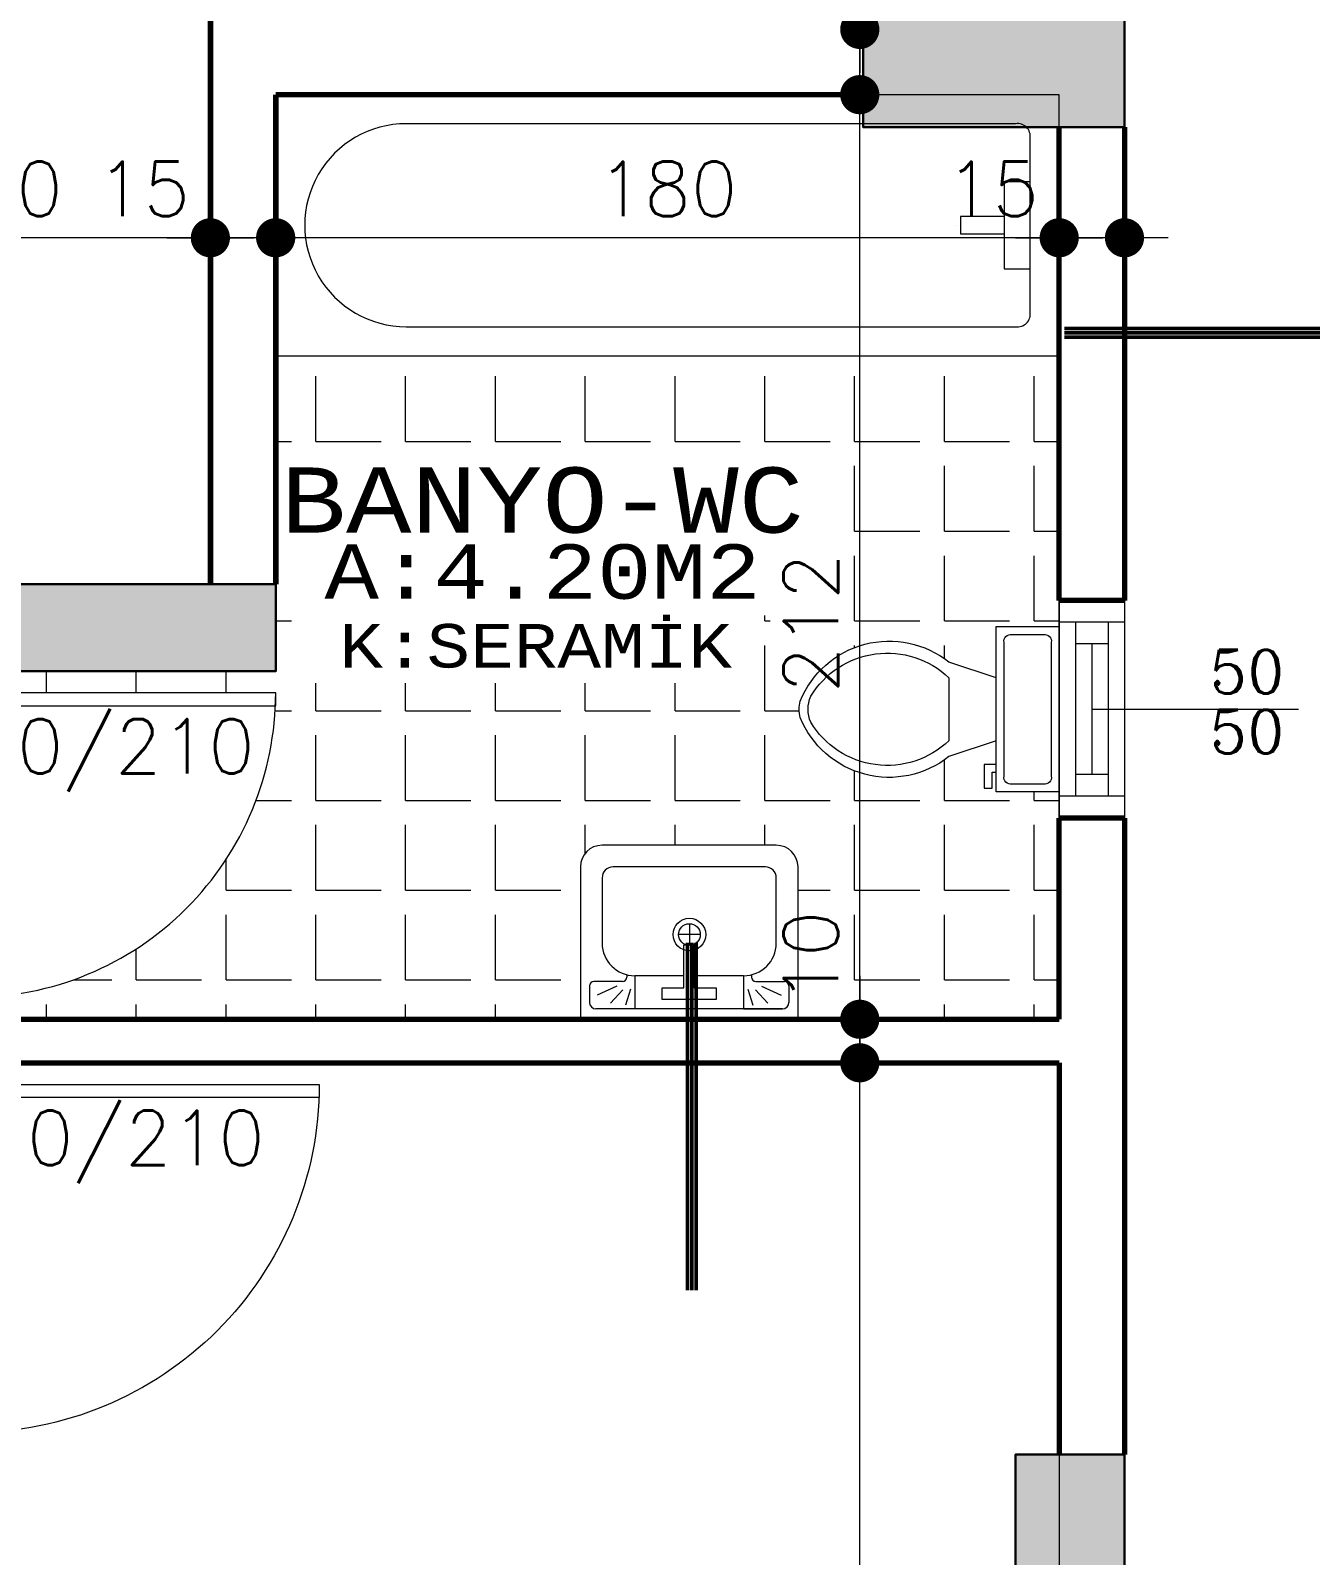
# Model space of a CAD drawing. Header units: millimetres. Extents: x 35860 to 71103, y -11298 to -8385.
# Drawn here: x 43814.4 to 44108.5, y -10341.7 to -9991.2 of the extents above; entities that cross this region are included whole.
import ezdxf
from ezdxf.enums import TextEntityAlignment as Align

# ---------------------------------------------------------------- set-up
doc = ezdxf.new("R2010")
doc.units = ezdxf.units.MM
doc.header["$MEASUREMENT"] = 0
doc.layers.get('0').update_dxf_attribs({"lineweight": 15})
doc.layers.get('Defpoints').update_dxf_attribs({"lineweight": 20})
for name, color, linetype, lineweight in [('02', 2, 'Continuous', 20), ('03_Yazı', 1, 'Continuous', 30), ('05', 4, 'Continuous', 50), ('07', 3, 'Continuous', 70), ('Aks&Tefriş', 5, 'Continuous', 20), ('Kolon', 6, 'Continuous', 30), ('Ölçü', 140, 'Continuous', 20)]:
    doc.layers.add(name, color=color, linetype=linetype, lineweight=lineweight)
doc.layers.add('Lay_X', color=45, linetype='Continuous', lineweight=13, plot=False)
doc.styles.add('0', font='txt.shx')
doc.styles.add('C', font='')
doc.styles.add('ROMANC', font='romanc', dxfattribs={"height": 0.11})
doc.styles.get('C').set_extended_font_data('Courier New Tur')
doc.dimstyles.new('2', dxfattribs={"dimtxt": 12.5, "dimasz": 1, "dimexe": 0, "dimexo": 0, "dimgap": 5, "dimtad": 1, "dimdec": 0, "dimlfac": -1, "dimzin": 12, "dimdsep": 46, "dimtxsty": '0', "dimblk": 'DOT', "dimcen": 2.5, "dimse1": 1, "dimse2": 1, "dimclrd": 256, "dimclrt": 1, "dimadec": 0, "dimazin": 0, "dimtfac": 1, "dimtdec": 0, "dimtmove": 0, "dimatfit": 0, "dimldrblk": 'DOT', "dimfxl": 1, "dimtolj": 1, "dimtzin": 0, "dimlwd": -1, "dimarcsym": 0})
doc.dimstyles.new('_VI80I', dxfattribs={"dimtxt": 15, "dimasz": 1, "dimexe": 0, "dimexo": 100, "dimgap": 5, "dimtad": 1, "dimdec": 0, "dimlfac": -1, "dimzin": 12, "dimdsep": 46, "dimtxsty": '0', "dimblk1": 'DOT80_2', "dimblk2": 'DOT80_1', "dimsah": 1, "dimcen": 2.5, "dimse1": 1, "dimse2": 1, "dimclrd": 256, "dimclrt": 1, "dimadec": 8, "dimazin": 0, "dimtfac": 1, "dimtdec": 0, "dimtmove": 0, "dimatfit": 0, "dimldrblk": 'DOT', "dimfxl": 1, "dimtolj": 1, "dimtzin": 0, "dimlwd": -1, "dimarcsym": 0})

# ---------------------------------------------------------------- blocks, each defined once
blk = doc.blocks.new('DOT')
at = {"color": 0}
blk.add_line((-10, 0), (10, 0), dxfattribs=at)
at = {"color": 0, "const_width": 4.5}
blk.add_lwpolyline([(-2.25, 0, 1), (2.25, 0, 1)], format="xyb", close=True, dxfattribs=at)
blk = doc.blocks.new('*D735')
at = {"layer": 'Defpoints', "color": 0, "transparency": 16777216}
for p in [(44050.76, -10005.92), (44065.76, -10005.92), (44050.76, -10038.81)]:
    blk.add_point(p, dxfattribs=at)
at = {"layer": 'Ölçü', "transparency": 16777216}
for p, q in [((44049.76, -10038.81), (44022.09, -10038.81)), ((44065.76, -10038.81), (44050.76, -10038.81)), ((44066.76, -10038.81), (44067.76, -10038.81))]:
    blk.add_line(p, q, dxfattribs=at)
blk.add_blockref('DOT', (44050.76, -10038.81), dxfattribs=at)
at = {"layer": 'Ölçü', "transparency": 16777216, "rotation": 180}
blk.add_blockref('DOT', (44065.76, -10038.81), dxfattribs=at)
at = {"layer": 'Ölçü', "color": 1, "transparency": 16777216, "insert": (44035.42, -10027.56), "char_height": 12.5, "attachment_point": 5, "style": '0'}
blk.add_mtext('\\A1;15', dxfattribs=at)
blk = doc.blocks.new('*D736')
at = {"layer": 'Defpoints', "color": 0, "transparency": 16777216}
for p in [(43870.76, -10005.92), (44050.76, -10005.92), (43870.76, -10038.81)]:
    blk.add_point(p, dxfattribs=at)
at = {"layer": 'Ölçü', "transparency": 16777216}
blk.add_line((44049.76, -10038.81), (43871.76, -10038.81), dxfattribs=at)
at = {"layer": 'Ölçü', "transparency": 16777216, "rotation": 180}
blk.add_blockref('DOT', (43870.76, -10038.81), dxfattribs=at)
at = {"layer": 'Ölçü', "transparency": 16777216}
blk.add_blockref('DOT', (44050.76, -10038.81), dxfattribs=at)
at = {"layer": 'Ölçü', "color": 1, "transparency": 16777216, "insert": (43960.76, -10027.56), "char_height": 12.5, "attachment_point": 5, "style": '0'}
blk.add_mtext('\\A1;180', dxfattribs=at)
blk = doc.blocks.new('*D737')
at = {"layer": 'Defpoints', "color": 0, "transparency": 16777216}
for p in [(43870.76, -10005.92), (43855.76, -10038.81), (43855.76, -10118.42)]:
    blk.add_point(p, dxfattribs=at)
at = {"layer": 'Ölçü', "transparency": 16777216}
for p, q in [((43854.76, -10038.81), (43827.09, -10038.81)), ((43870.76, -10038.81), (43855.76, -10038.81)), ((43871.76, -10038.81), (43872.76, -10038.81))]:
    blk.add_line(p, q, dxfattribs=at)
blk.add_blockref('DOT', (43855.76, -10038.81), dxfattribs=at)
at = {"layer": 'Ölçü', "transparency": 16777216, "rotation": 180}
blk.add_blockref('DOT', (43870.76, -10038.81), dxfattribs=at)
at = {"layer": 'Ölçü', "color": 1, "transparency": 16777216, "insert": (43840.42, -10027.56), "char_height": 12.5, "attachment_point": 5, "style": '0'}
blk.add_mtext('\\A1;15', dxfattribs=at)
blk = doc.blocks.new('*D738')
at = {"layer": 'Defpoints', "color": 0, "transparency": 16777216}
for p in [(43755.76, -10008.42), (43755.76, -10038.81), (43855.76, -10118.42)]:
    blk.add_point(p, dxfattribs=at)
at = {"layer": 'Ölçü', "transparency": 16777216}
blk.add_line((43854.76, -10038.81), (43756.76, -10038.81), dxfattribs=at)
at = {"layer": 'Ölçü', "transparency": 16777216, "rotation": 180}
blk.add_blockref('DOT', (43755.76, -10038.81), dxfattribs=at)
at = {"layer": 'Ölçü', "transparency": 16777216}
blk.add_blockref('DOT', (43855.76, -10038.81), dxfattribs=at)
at = {"layer": 'Ölçü', "color": 1, "transparency": 16777216, "insert": (43805.76, -10027.56), "char_height": 12.5, "attachment_point": 5, "style": '0'}
blk.add_mtext('\\A1;100', dxfattribs=at)
blk = doc.blocks.new('K_X_D_3_10-80')
at = {"layer": '02'}
blk.add_line((15, 0), (18, 0), dxfattribs=at)
for points in [[(10, 0), (15, 0), (15, 10), (10, 10)], [(90, 0), (85, 0), (85, 10), (90, 10)]]:
    blk.add_lwpolyline(points, dxfattribs=at)
blk.add_lwpolyline([(18, 0), (18, -70), (15, -70), (15, 0), (85, 0, -0.414214), (15, -70)], format="xyb", dxfattribs=at)
at = {"layer": '07'}
for p, q in [((10, 0), (10, 10)), ((90, 0), (90, 10))]:
    blk.add_line(p, q, dxfattribs=at)
at = {"layer": '03_Yazı', "style": '0', "flags": 8}
blk.add_attdef('80/210', text='', height=12.5, rotation=90, dxfattribs=at).set_placement((21, -2.71), align=Align.TOP_RIGHT)
blk = doc.blocks.new('K_X_D_3_10-90')
at = {"layer": '02'}
for points in [[(10, 0), (15, 0), (15, 10), (10, 10)], [(100, 0), (95, 0), (95, 10), (100, 10)]]:
    blk.add_lwpolyline(points, dxfattribs=at)
blk.add_lwpolyline([(15, -80, 0.414214), (95, 0), (15, 0), (15, -80), (18, -80), (18, 0)], format="xyb", dxfattribs=at)
at = {"layer": '07'}
for p, q in [((10, 0), (10, 10)), ((100, 0), (100, 10))]:
    blk.add_line(p, q, dxfattribs=at)
at = {"layer": '03_Yazı', "style": '0', "flags": 8}
blk.add_attdef('90/210', text='', height=12.5, rotation=90, dxfattribs=at).set_placement((21, -5), align=Align.TOP_RIGHT)
blk = doc.blocks.new('KLOZET')
at = {"layer": 'Aks&Tefriş'}
for p, q in [((17.2, -10.86), (17.2, -3.62)), ((17.2, -10.86), (17.2, -3.62)), ((-18.1, -15.39), (-14.48, -15.39)), ((-18.1, -17.2), (-18.1, -15.39)), ((-18.1, -15.39), (-14.48, -15.39)), ((-18.1, -17.2), (-18.1, -15.39)), ((-12.67, -17.2), (-18.1, -17.2)), ((-12.67, -17.2), (-18.1, -17.2)), ((-14.48, -15.39), (-14.48, -14.48)), ((-14.48, -15.39), (-14.48, -14.48)), ((-12.67, -14.48), (-12.67, -17.2)), ((-12.67, -14.48), (-12.67, -17.2)), ((-7.24, -14.48), (-10.86, -25.34)), ((-7.24, -14.48), (-10.86, -25.34)), ((7.24, -14.48), (10.86, -25.34)), ((7.24, -14.48), (10.86, -25.34)), ((7.24, -25.34), (-7.24, -25.34)), ((7.24, -25.34), (-7.24, -25.34))]:
    blk.add_line(p, q, dxfattribs=at)
blk.add_lwpolyline([(19, -14.48), (19, 0), (-19, 0), (-19, -14.48)], close=True, dxfattribs=at)
blk.add_lwpolyline([(19, -14.48), (19, 0), (-19, 0), (-19, -14.48)], close=True, dxfattribs=at)
for points in [[(15.39, -1.81), (-15.39, -1.81)], [(15.39, -1.81), (-15.39, -1.81)], [(-17.2, -3.62), (-17.2, -10.86)], [(-17.2, -3.62), (-17.2, -10.86)], [(-15.39, -12.67), (15.39, -12.67)], [(-15.39, -12.67), (15.39, -12.67)]]:
    blk.add_lwpolyline(points, dxfattribs=at)
for centre, radius, start, end in [((-15.61, -3.39), 1.6, 81.8699, 188.1301), ((-15.61, -3.39), 1.6, 81.8699, 188.1301), ((15.61, -3.39), 1.6, 351.8699, 98.1301), ((15.61, -3.39), 1.6, 351.8699, 98.1301), ((-15.61, -11.09), 1.6, 171.8699, 278.1301), ((-15.61, -11.09), 1.6, 171.8699, 278.1301), ((15.61, -11.09), 1.6, 261.8699, 8.1301), ((15.61, -11.09), 1.6, 261.8699, 8.1301), ((6.37, -39.06), 22.03, 141.4691, 247.9714), ((6.37, -39.06), 22.03, 141.4691, 247.9714), ((7.6, -39.49), 20.51, 136.3677, 238.9468), ((7.6, -39.49), 20.51, 136.3677, 238.9468), ((-6.37, -39.06), 22.03, 292.0284, 38.5307), ((-6.37, -39.06), 22.03, 292.0284, 38.5307), ((-7.6, -39.49), 20.51, 301.053, 43.6321), ((-7.6, -39.49), 20.51, 301.053, 43.6321), ((0, -50.46), 7.24, 245.7318, 294.2682), ((0, -50.46), 7.24, 245.7318, 294.2682), ((0, -52.49), 7.24, 254.8605, 285.1395), ((0, -52.49), 7.24, 254.8605, 285.1395)]:
    blk.add_arc(centre, radius, start, end, dxfattribs=at)
blk = doc.blocks.new('*D694')
at = {"layer": 'Defpoints', "color": 0, "transparency": 16777216}
for p in [(44004.95, -10228.42), (44050.76, -10228.42), (43985.76, -10608.42)]:
    blk.add_point(p, dxfattribs=at)
at = {"layer": 'Ölçü', "transparency": 16777216}
blk.add_line((44004.95, -10607.42), (44004.95, -10229.42), dxfattribs=at)
for p, rotation in [((44004.95, -10228.42), 90), ((44004.95, -10608.42), 270)]:
    blk.add_blockref('DOT', p, dxfattribs=dict(at, rotation=rotation))
at = {"layer": 'Ölçü', "color": 1, "transparency": 16777216, "insert": (43993.7, -10418.42), "char_height": 12.5, "attachment_point": 5, "rotation": 90, "style": '0'}
blk.add_mtext('\\A1;380', dxfattribs=at)
blk = doc.blocks.new('*D695')
at = {"layer": 'Defpoints', "color": 0, "transparency": 16777216}
for p in [(44004.95, -10218.42), (44050.76, -10218.42), (44050.76, -10228.42)]:
    blk.add_point(p, dxfattribs=at)
at = {"layer": 'Ölçü', "transparency": 16777216}
for p, q in [((44004.95, -10217.42), (44004.95, -10191.84)), ((44004.95, -10228.42), (44004.95, -10218.42)), ((44004.95, -10229.42), (44004.95, -10230.42))]:
    blk.add_line(p, q, dxfattribs=at)
for p, rotation in [((44004.95, -10218.42), 270), ((44004.95, -10228.42), 90)]:
    blk.add_blockref('DOT', p, dxfattribs=dict(at, rotation=rotation))
at = {"layer": 'Ölçü', "color": 1, "transparency": 16777216, "insert": (43993.7, -10204.13), "char_height": 12.5, "attachment_point": 5, "rotation": 90, "style": '0'}
blk.add_mtext('\\A1;10', dxfattribs=at)
blk = doc.blocks.new('*D696')
at = {"layer": 'Defpoints', "color": 0, "transparency": 16777216}
for p in [(44004.95, -10005.92), (44050.76, -10005.92), (44050.76, -10218.42)]:
    blk.add_point(p, dxfattribs=at)
at = {"layer": 'Ölçü', "transparency": 16777216}
blk.add_line((44004.95, -10217.42), (44004.95, -10006.92), dxfattribs=at)
for p, rotation in [((44004.95, -10005.92), 90), ((44004.95, -10218.42), 270)]:
    blk.add_blockref('DOT', p, dxfattribs=dict(at, rotation=rotation))
at = {"layer": 'Ölçü', "color": 1, "transparency": 16777216, "insert": (43993.7, -10127.4), "char_height": 12.5, "attachment_point": 5, "rotation": 90, "style": '0'}
blk.add_mtext('\\A1;212', dxfattribs=at)
blk = doc.blocks.new('*D697')
at = {"layer": 'Defpoints', "color": 0, "transparency": 16777216}
for p in [(44004.95, -9990.92), (44050.76, -9990.92), (44050.76, -10005.92)]:
    blk.add_point(p, dxfattribs=at)
at = {"layer": 'Ölçü', "transparency": 16777216}
for p, q in [((44004.95, -9989.92), (44004.95, -9962.26)), ((44004.95, -10005.92), (44004.95, -9990.92)), ((44004.95, -10006.92), (44004.95, -10007.92))]:
    blk.add_line(p, q, dxfattribs=at)
for p, rotation in [((44004.95, -9990.92), 270), ((44004.95, -10005.92), 90)]:
    blk.add_blockref('DOT', p, dxfattribs=dict(at, rotation=rotation))
at = {"layer": 'Ölçü', "color": 1, "transparency": 16777216, "insert": (43993.7, -9975.59), "char_height": 12.5, "attachment_point": 5, "rotation": 90, "style": '0'}
blk.add_mtext('\\A1;15', dxfattribs=at)
blk = doc.blocks.new('*D698')
at = {"layer": 'Defpoints', "color": 0, "transparency": 16777216}
for p in [(44004.95, -9778.42), (44050.76, -9778.42), (44050.76, -9990.92)]:
    blk.add_point(p, dxfattribs=at)
at = {"layer": 'Ölçü', "transparency": 16777216}
blk.add_line((44004.95, -9989.92), (44004.95, -9779.42), dxfattribs=at)
for p, rotation in [((44004.95, -9778.42), 90), ((44004.95, -9990.92), 270)]:
    blk.add_blockref('DOT', p, dxfattribs=dict(at, rotation=rotation))
at = {"layer": 'Ölçü', "color": 1, "transparency": 16777216, "insert": (43993.7, -9884.67), "char_height": 12.5, "attachment_point": 5, "rotation": 90, "style": '0'}
blk.add_mtext('\\A1;212', dxfattribs=at)
blk = doc.blocks.new('DOT80_2')
at = {"color": 0}
blk.add_line((0, 0), (0, -80), dxfattribs=at)
blk.add_blockref('DOT', (0, 0))
blk = doc.blocks.new('DOT80_1')
at = {"color": 0}
blk.add_line((0, 0), (0, 80), dxfattribs=at)
blk.add_blockref('DOT', (0, 0))
blk = doc.blocks.new('*D808')
at = {"layer": 'Aks&Tefriş', "transparency": 16777216}
blk.add_line((44243.36, -10432.42), (44243.36, -10173.17), dxfattribs=at)
at = {"layer": 'Defpoints', "color": 0, "transparency": 16777216}
for p in [(44065.76, -10172.17), (44243.36, -10172.17), (44065.76, -10433.42)]:
    blk.add_point(p, dxfattribs=at)
at = {"layer": 'Aks&Tefriş', "transparency": 16777216}
for name, p, rotation in [('DOT80_1', (44243.36, -10172.17), 90), ('DOT80_2', (44243.36, -10433.42), 270)]:
    blk.add_blockref(name, p, dxfattribs=dict(at, rotation=rotation))
at = {"layer": 'Aks&Tefriş', "color": 1, "transparency": 16777216, "insert": (44230.86, -10302.8), "char_height": 15, "attachment_point": 5, "rotation": 90, "style": '0'}
blk.add_mtext('\\A1;261', dxfattribs=at)
blk = doc.blocks.new('*D809')
at = {"layer": 'Aks&Tefriş', "transparency": 16777216}
blk.add_line((44243.36, -10171.17), (44243.36, -10123.17), dxfattribs=at)
at = {"layer": 'Defpoints', "color": 0, "transparency": 16777216}
for p in [(44065.76, -10122.17), (44243.36, -10122.17), (44065.76, -10172.17)]:
    blk.add_point(p, dxfattribs=at)
at = {"layer": 'Aks&Tefriş', "transparency": 16777216}
for name, p, rotation in [('DOT80_1', (44243.36, -10122.17), 90), ('DOT80_2', (44243.36, -10172.17), 270)]:
    blk.add_blockref(name, p, dxfattribs=dict(at, rotation=rotation))
at = {"layer": 'Aks&Tefriş', "color": 1, "transparency": 16777216, "insert": (44230.86, -10147.17), "char_height": 15, "attachment_point": 5, "rotation": 90, "style": '0'}
blk.add_mtext('\\A1;50', dxfattribs=at)
blk = doc.blocks.new('*D810')
at = {"layer": 'Aks&Tefriş', "transparency": 16777216}
blk.add_line((44243.36, -10121.17), (44243.36, -9875.67), dxfattribs=at)
at = {"layer": 'Defpoints', "color": 0, "transparency": 16777216}
for p in [(44065.76, -9874.67), (44243.36, -9874.67), (44065.76, -10122.17)]:
    blk.add_point(p, dxfattribs=at)
at = {"layer": 'Aks&Tefriş', "transparency": 16777216}
for name, p, rotation in [('DOT80_1', (44243.36, -9874.67), 90), ('DOT80_2', (44243.36, -10122.17), 270)]:
    blk.add_blockref(name, p, dxfattribs=dict(at, rotation=rotation))
at = {"layer": 'Aks&Tefriş', "color": 1, "transparency": 16777216, "insert": (44230.86, -9998.42), "char_height": 15, "attachment_point": 5, "rotation": 90, "style": '0'}
blk.add_mtext('\\A1;247', dxfattribs=at)

msp = doc.modelspace()

# ---------------------------------------------------------------- hatches: boundary and pattern name
h = msp.add_hatch()
h.set_pattern_fill('ANSI33', color=256, scale=30, style=0)
h.set_pattern_definition([(45, (-175, 0), (-5.3033009, 5.3033009), []), (45, (-169.697, 0), (-5.3033009, 5.3033009), [3.75, -1.875])])
h.paths.add_polyline_path([(43165.76, -9384.52), (43165.76, -9333.42), (43190.76, -9334.52), (43190.76, -9384.52)])
h.paths.add_polyline_path([(43580.76, -9402.81), (43580.76, -9351.71), (43605.76, -9352.81), (43605.76, -9402.81)])
h.paths.add_polyline_path([(44040.76, -9423.08), (44040.76, -9371.98), (44065.76, -9373.08), (44065.76, -9423.08)])
h.paths.add_polyline_path([(44065.76, -9983.42), (44005.76, -9983.42), (44005.76, -10013.42), (44065.76, -10013.42)])
h.paths.add_polyline_path([(44040.76, -9628.42), (44065.76, -9628.42), (44065.76, -9678.42), (44040.76, -9678.42)])
h.paths.add_polyline_path([(43605.76, -9638.42), (43605.76, -9678.42), (43580.76, -9678.42), (43580.76, -9638.42)])
h.paths.add_polyline_path([(43215.76, -9678.42), (43165.76, -9678.42), (43165.76, -9653.42), (43215.76, -9653.42)])
h.paths.add_polyline_path([(43205.76, -9893.42), (43165.76, -9893.42), (43165.76, -9923.42), (43205.76, -9923.42)])
h.paths.add_polyline_path([(43190.76, -10623.42), (43190.76, -10573.42), (43165.76, -10573.42), (43165.76, -10623.42)])
h.paths.add_polyline_path([(44040.76, -10368.42), (44065.76, -10368.42), (44065.76, -10318.42), (44040.76, -10318.42)])
h.paths.add_polyline_path([(43605.76, -10368.42), (43605.76, -10318.42), (43580.76, -10318.42), (43580.76, -10368.42)])
h.paths.add_polyline_path([(43505.76, -10138.42), (43480.76, -10138.42), (43480.76, -10073.42), (43505.76, -10073.42)])
h.paths.add_polyline_path([(43505.76, -9923.42), (43505.76, -9858.42), (43480.76, -9858.42), (43480.76, -9923.42)])
h.paths.add_polyline_path([(43775.76, -9873.42), (43775.76, -9878.42), (43780.76, -9878.42), (43870.76, -9878.42), (43870.76, -9858.42), (43775.76, -9858.42)])
h.paths.add_polyline_path([(43775.76, -10133.42), (43775.76, -10118.42), (43870.76, -10118.42), (43870.76, -10138.42), (43775.76, -10138.42)])
h.paths.add_polyline_path([(43215.76, -10318.42), (43165.76, -10318.42), (43165.76, -10343.42), (43215.76, -10343.42)])
h.paths.add_polyline_path([(43775.76, -10623.42), (43800.76, -10623.42), (43800.76, -10573.42), (43775.76, -10573.42)])
h.paths.add_polyline_path([(43605.76, -10623.42), (43605.76, -10573.42), (43580.76, -10573.42), (43580.76, -10623.42)])
h.paths.add_polyline_path([(44040.76, -10623.42), (44040.76, -10573.42), (44065.76, -10573.42), (44065.76, -10623.42)])

# ---------------------------------------------------------------- linework, layer by layer
for p, q in [((43880, -10085.62), (43880, -10070.62)), ((43900.62, -10085.62), (43900.62, -10070.62)), ((43921.25, -10085.62), (43921.25, -10070.62)), ((43941.88, -10085.62), (43941.88, -10070.62)), ((43962.5, -10085.62), (43962.5, -10070.62)), ((43983.12, -10085.62), (43983.12, -10070.62)), ((44003.75, -10085.62), (44003.75, -10070.62)), ((44024.38, -10085.62), (44024.38, -10070.62)), ((44045, -10085.62), (44045, -10070.62)), ((43870.76, -10085.62), (43874.38, -10085.62)), ((43880, -10085.62), (43895, -10085.62)), ((43900.62, -10085.62), (43915.62, -10085.62)), ((43921.25, -10085.62), (43936.25, -10085.62)), ((43941.88, -10085.62), (43956.88, -10085.62)), ((43962.5, -10085.62), (43977.5, -10085.62)), ((43983.12, -10085.62), (43998.12, -10085.62)), ((44003.75, -10085.62), (44018.75, -10085.62)), ((44024.38, -10085.62), (44039.38, -10085.62)), ((44045, -10085.62), (44050.76, -10085.62)), ((44003.75, -10106.25), (44003.75, -10091.25)), ((44024.38, -10106.25), (44024.38, -10091.25)), ((44045, -10106.25), (44045, -10091.25)), ((44003.75, -10106.25), (44018.75, -10106.25)), ((44024.38, -10106.25), (44039.38, -10106.25)), ((44045, -10106.25), (44050.76, -10106.25)), ((44003.75, -10126.88), (44003.75, -10111.88)), ((44024.38, -10126.88), (44024.38, -10111.88)), ((44045, -10126.88), (44045, -10111.88)), ((43983.12, -10126.88), (43983.12, -10125.6)), ((43870.76, -10126.88), (43874.38, -10126.88)), ((43983.12, -10126.88), (43984.33, -10126.88)), ((44003.75, -10126.88), (44018.75, -10126.88)), ((44024.38, -10126.88), (44039.38, -10126.88)), ((44045, -10126.88), (44050.76, -10126.88)), ((43983.12, -10147.5), (43983.12, -10132.5)), ((44003.75, -10133), (44003.75, -10132.5)), ((44024.38, -10135.53), (44024.38, -10132.5)), ((43818.12, -10143.42), (43818.12, -10138.42)), ((43838.75, -10143.42), (43838.75, -10138.42)), ((43859.38, -10143.42), (43859.38, -10138.42)), ((43880, -10147.5), (43880, -10141.17)), ((43900.62, -10147.5), (43900.62, -10141.17)), ((43921.25, -10147.5), (43921.25, -10141.17)), ((43941.88, -10147.5), (43941.88, -10141.17)), ((43962.5, -10147.5), (43962.5, -10141.17)), ((43870.64, -10147.5), (43874.38, -10147.5)), ((43880, -10147.5), (43895, -10147.5)), ((43900.62, -10147.5), (43915.62, -10147.5)), ((43921.25, -10147.5), (43936.25, -10147.5)), ((43941.88, -10147.5), (43956.88, -10147.5)), ((43962.5, -10147.5), (43977.5, -10147.5)), ((43983.12, -10147.5), (43991.03, -10147.5)), ((43880, -10168.12), (43880, -10153.12)), ((43900.62, -10168.12), (43900.62, -10153.12)), ((43921.25, -10168.12), (43921.25, -10153.12)), ((43941.88, -10168.12), (43941.88, -10153.12)), ((43962.5, -10168.12), (43962.5, -10153.12)), ((43983.12, -10168.12), (43983.12, -10153.12)), ((44024.38, -10168.12), (44024.38, -10158.81)), ((44003.75, -10168.12), (44003.75, -10161.34)), ((44045, -10168.12), (44045, -10166.18)), ((43866.25, -10168.12), (43874.38, -10168.12)), ((43880, -10168.12), (43895, -10168.12)), ((43900.62, -10168.12), (43915.62, -10168.12)), ((43921.25, -10168.12), (43936.25, -10168.12)), ((43941.88, -10168.12), (43956.88, -10168.12)), ((43962.5, -10168.12), (43977.5, -10168.12)), ((43983.12, -10168.12), (43998.12, -10168.12)), ((44003.75, -10168.12), (44018.75, -10168.12)), ((44024.38, -10168.12), (44039.38, -10168.12)), ((44045, -10168.12), (44050.76, -10168.12)), ((43880, -10188.75), (43880, -10173.75)), ((43900.62, -10188.75), (43900.62, -10173.75)), ((43921.25, -10188.75), (43921.25, -10173.75)), ((43941.88, -10180.27), (43941.88, -10173.75)), ((43962.5, -10178.42), (43962.5, -10173.75)), ((43983.12, -10178.42), (43983.12, -10173.75)), ((44003.75, -10188.75), (44003.75, -10173.75)), ((44024.38, -10188.75), (44024.38, -10173.75)), ((44045, -10188.75), (44045, -10173.75)), ((43859.38, -10188.75), (43859.38, -10181.68)), ((43859.38, -10188.75), (43874.38, -10188.75)), ((43880, -10188.75), (43895, -10188.75)), ((43900.62, -10188.75), (43915.62, -10188.75)), ((43921.25, -10188.75), (43936.25, -10188.75)), ((43990.76, -10188.75), (43998.12, -10188.75)), ((44003.75, -10188.75), (44018.75, -10188.75)), ((44024.38, -10188.75), (44039.38, -10188.75)), ((44045, -10188.75), (44050.76, -10188.75)), ((43859.38, -10209.38), (43859.38, -10194.38)), ((43880, -10209.38), (43880, -10194.38)), ((43900.62, -10209.38), (43900.62, -10194.38)), ((43921.25, -10209.38), (43921.25, -10194.38)), ((44003.75, -10209.38), (44003.75, -10194.38)), ((44024.38, -10209.38), (44024.38, -10194.38)), ((44045, -10209.38), (44045, -10194.38)), ((43838.75, -10209.38), (43838.75, -10202.21)), ((43824.21, -10209.38), (43833.12, -10209.38)), ((43838.75, -10209.38), (43853.75, -10209.38)), ((43859.38, -10209.38), (43874.38, -10209.38)), ((43880, -10209.38), (43895, -10209.38)), ((43900.62, -10209.38), (43915.62, -10209.38)), ((43921.25, -10209.38), (43936.25, -10209.38)), ((44003.75, -10209.38), (44018.75, -10209.38)), ((44024.38, -10209.38), (44039.38, -10209.38)), ((44045, -10209.38), (44050.76, -10209.38)), ((43818.12, -10218.42), (43818.12, -10215)), ((43838.75, -10218.42), (43838.75, -10215)), ((43859.38, -10218.42), (43859.38, -10215)), ((43880, -10218.42), (43880, -10215)), ((43900.62, -10218.42), (43900.62, -10215)), ((43921.25, -10218.42), (43921.25, -10215)), ((44003.75, -10218.42), (44003.75, -10215)), ((44024.38, -10218.42), (44024.38, -10215)), ((44045, -10218.42), (44045, -10215))]:
    msp.add_line(p, q)
at = {"layer": '02'}
for p, q in [((44050.76, -10122.17), (44050.76, -10172.17)), ((44065.76, -10122.17), (44065.76, -10172.17)), ((44065.76, -10127.17), (44050.76, -10127.17)), ((44054.51, -10127.17), (44054.51, -10167.17)), ((44062.01, -10127.17), (44062.01, -10167.17)), ((44062.01, -10132.17), (44054.51, -10132.17)), ((44058.26, -10132.17), (44058.26, -10162.17)), ((44058.26, -10147.17), (44105.76, -10147.17)), ((44062.01, -10162.17), (44054.51, -10162.17)), ((44065.76, -10167.17), (44050.76, -10167.17))]:
    msp.add_line(p, q, dxfattribs=at)
at = {"layer": '05', "ltscale": 3}
for p, q in [((44234.58, -10059.67), (44051.98, -10059.67)), ((44234.58, -10059.67), (44051.98, -10059.67)), ((44234.58, -10059.67), (44051.98, -10059.67)), ((44234.58, -10060.67), (44051.98, -10060.67)), ((44234.58, -10060.67), (44051.98, -10060.67)), ((44234.58, -10060.67), (44051.98, -10060.67)), ((44234.58, -10061.67), (44051.98, -10061.67)), ((44234.58, -10061.67), (44051.98, -10061.67)), ((44234.58, -10061.67), (44051.98, -10061.67)), ((43965.35, -10280.65), (43965.35, -10200.86)), ((43965.35, -10280.65), (43965.35, -10200.86)), ((43965.35, -10280.65), (43965.35, -10200.86)), ((43966.35, -10280.65), (43966.35, -10200.86)), ((43966.35, -10280.65), (43966.35, -10200.86)), ((43966.35, -10280.65), (43966.35, -10200.86)), ((43967.35, -10280.65), (43967.35, -10200.86)), ((43967.35, -10280.65), (43967.35, -10200.86)), ((43967.35, -10280.65), (43967.35, -10200.86))]:
    msp.add_line(p, q, dxfattribs=at)
at = {"layer": '07'}
for p, q in [((43855.76, -9878.42), (43855.76, -10118.42)), ((43855.76, -10118.42), (43855.76, -9878.42)), ((43870.76, -10005.92), (43870.76, -10118.42)), ((43870.76, -10118.42), (43870.76, -10005.92)), ((44005.76, -10005.92), (43870.76, -10005.92)), ((44005.76, -10005.92), (43870.76, -10005.92)), ((44050.76, -10122.17), (44050.76, -10013.42)), ((44065.76, -10013.42), (44065.76, -10122.17)), ((44065.76, -10122.17), (44050.76, -10122.17)), ((44050.76, -10218.42), (44050.76, -10172.17)), ((44065.76, -10172.17), (44050.76, -10172.17)), ((44065.76, -10172.17), (44065.76, -10318.42)), ((43800.76, -10218.42), (44050.76, -10218.42)), ((43800.76, -10228.42), (44050.76, -10228.42)), ((44050.76, -10228.42), (44050.76, -10318.42))]:
    msp.add_line(p, q, dxfattribs=at)
at = {"layer": 'Aks&Tefriş'}
for p, q in [((44038.09, -10025.92), (44038.09, -10045.92)), ((44044.09, -10025.92), (44038.09, -10025.92)), ((44038.09, -10033.92), (44028.09, -10033.92)), ((44028.09, -10033.92), (44028.09, -10037.92)), ((44027.09, -10035.92), (44027.09, -10035.92)), ((44028.09, -10037.92), (44038.09, -10037.92)), ((44038.09, -10045.92), (44044.09, -10045.92)), ((43968.31, -10198.95), (43963.31, -10198.95)), ((43965.81, -10196.45), (43965.81, -10201.45))]:
    msp.add_line(p, q, dxfattribs=at)
at = {"layer": 'Aks&Tefriş', "linetype": 'Continuous'}
for p, q in [((43985.76, -10178.42), (43945.76, -10178.42)), ((43940.76, -10183.42), (43940.76, -10218.42)), ((43983.26, -10183.42), (43948.26, -10183.42)), ((43990.76, -10218.42), (43990.76, -10183.42)), ((43945.76, -10185.92), (43945.76, -10200.92)), ((43985.76, -10200.92), (43985.76, -10185.92)), ((43951.42, -10208.19), (43951.42, -10208.74)), ((43964.51, -10208.42), (43953.26, -10208.42)), ((43953.26, -10208.42), (43953.26, -10216.03)), ((43978.26, -10208.42), (43966.88, -10208.42)), ((43978.26, -10208.42), (43978.26, -10216.03)), ((43980.09, -10208.19), (43980.09, -10208.74)), ((43942.84, -10210.74), (43942.84, -10214.53)), ((43950.42, -10209.74), (43943.84, -10209.74)), ((43949.12, -10210.78), (43944.64, -10212.91)), ((43950.52, -10211.68), (43947.67, -10214.74)), ((43952.29, -10211.51), (43951.12, -10215.21)), ((43979.22, -10211.51), (43980.4, -10215.21)), ((43980.99, -10211.68), (43983.84, -10214.74)), ((43981.09, -10209.74), (43987.67, -10209.74)), ((43982.4, -10210.78), (43986.87, -10212.91)), ((43988.67, -10210.74), (43988.67, -10214.53)), ((43987.17, -10216.03), (43944.34, -10216.03)), ((43978.26, -10216.03), (43987.17, -10216.03)), ((43990.76, -10218.42), (43940.76, -10218.42))]:
    msp.add_line(p, q, dxfattribs=at)
at = {"layer": 'Aks&Tefriş'}
msp.add_lwpolyline([(44050.76, -10065.92), (44050.76, -10005.92), (43870.76, -10005.92), (43870.76, -10065.92)], close=True, dxfattribs=at)
for points in [[(44040.76, -10012.59), (43900.76, -10012.59)], [(44044.09, -10055.92), (44044.09, -10015.92)], [(43900.76, -10059.26), (44040.76, -10059.26)], [(43966.88, -10201.28), (43966.88, -10211.19), (43971.98, -10211.19), (43971.98, -10213.84), (43959.53, -10213.84), (43959.53, -10211.19), (43964.51, -10211.19), (43964.51, -10201.28), (43966.88, -10201.28)]]:
    msp.add_lwpolyline(points, dxfattribs=at)
for radius in [3.75, 2.5]:
    msp.add_circle((43965.81, -10198.95), radius, dxfattribs=at)
for centre, radius, start, end in [((43900.76, -10035.92), 23.33, 89.9999, 270.0001), ((44041.17, -10015.51), 2.95, 351.8699, 98.1301), ((44041.17, -10056.34), 2.95, 261.8699, 8.1301)]:
    msp.add_arc(centre, radius, start, end, dxfattribs=at)
at = {"layer": 'Aks&Tefriş', "linetype": 'Continuous'}
for centre, radius, start, end in [((43945.76, -10183.42), 5, 90, 180), ((43985.76, -10183.42), 5, 0, 90), ((43948.26, -10185.92), 2.5, 90, 180), ((43983.26, -10185.92), 2.5, 0, 90), ((43953.26, -10200.92), 7.5, 180, 270), ((43978.26, -10200.92), 7.5, 270, 0), ((43950.42, -10208.74), 1, 270, 0), ((43981.09, -10208.74), 1, 180, 270), ((43943.84, -10210.74), 1, 90, 180), ((43987.67, -10210.74), 1, 0, 90), ((43944.34, -10214.53), 1.5, 180, 270), ((43987.17, -10214.53), 1.5, 270, 0)]:
    msp.add_arc(centre, radius, start, end, dxfattribs=at)
at = {"layer": 'Kolon'}
for points in [[(44065.76, -9983.42), (44005.76, -9983.42), (44005.76, -10013.42), (44065.76, -10013.42)], [(43775.76, -10133.42), (43775.76, -10118.42), (43870.76, -10118.42), (43870.76, -10138.42), (43775.76, -10138.42)], [(44040.76, -10368.42), (44065.76, -10368.42), (44065.76, -10318.42), (44040.76, -10318.42)]]:
    msp.add_lwpolyline(points, close=True, dxfattribs=at)
at = {"layer": 'Lay_X'}
for points in [[(43800.76, -10138.42), (43800.76, -10218.42), (44050.76, -10218.42), (44050.76, -10005.92), (43870.76, -10005.92), (43870.76, -10138.42)], [(43800.76, -10608.42), (43800.76, -10228.42), (44050.76, -10228.42), (44050.76, -10608.42)]]:
    msp.add_lwpolyline(points, close=True, dxfattribs=at)

# ---------------------------------------------------------------- block references
at = {"layer": '02'}
ref = msp.add_blockref('K_X_D_3_10-80', (43800.76, -10128.42), dxfattribs=dict(at, xscale=-1, rotation=90))
ref.add_attrib('80/210', '80/210', dxfattribs={"layer": '03_Yazı', "height": 12.5, "style": '0', "flags": 8}).set_placement((43865.96, -10149.42), align=Align.TOP_RIGHT)
ref = msp.add_blockref('K_X_D_3_10-90', (43800.76, -10218.42), dxfattribs=dict(at, xscale=-1, rotation=90))
ref.add_attrib('90/210', '90/210', dxfattribs={"layer": '03_Yazı', "height": 12.5, "style": '0', "flags": 8}).set_placement((43868.26, -10239.42), align=Align.TOP_RIGHT)
at = {"layer": 'Aks&Tefriş', "xscale": -1, "rotation": 270}
msp.add_blockref('KLOZET', (44050.76, -10147.17), dxfattribs=at)

# ---------------------------------------------------------------- texts
at = {"layer": '03_Yazı', "style": 'ROMANC'}
for p in [(44085.38, -10143.54), (44085.38, -10157.31)]:
    msp.add_text('50', height=10, dxfattribs=at).set_placement(p)
at = {"layer": '03_Yazı', "style": 'C', "flags": 12}
for tag, text, height, p in [('BANYO-WC', 'BANYO', 15, (43932.03, -10099.09)), ('K:SERAMİK', 'K:SERAMİK', 10, (43930.47, -10132.58))]:
    msp.add_attdef(tag, text=text, height=height, dxfattribs=at).set_placement(p, align=Align.MIDDLE_CENTER)
at = {"layer": '03_Yazı', "style": 'C'}
msp.add_attdef('A:4.20M2', text='A:10.00m2', height=12.5, dxfattribs=at).set_placement((43932.07, -10115.52), align=Align.MIDDLE_CENTER)

# ---------------------------------------------------------------- dimensions: what is measured, and where the dimension line sits
at = {"layer": 'Aks&Tefriş'}
for base, p1, p2, picture, middle in [((44243.3572206, -9874.67189481), (44065.75599169, -10122.17189481), (44065.75599169, -9874.67189481), '*D810', (44230.8572206, -9998.42189481)), ((44243.36, -10122.17), (44065.76, -10172.17), (44065.76, -10122.17), '*D809', (44230.86, -10147.17)), ((44243.36, -10172.17), (44065.76, -10433.42), (44065.76, -10172.17), '*D808', (44230.86, -10302.8))]:
    dim = msp.add_linear_dim(base=base, p1=p1, p2=p2, angle=90, dimstyle='_VI80I', override={"dimtmove": 1}, dxfattribs=at)
    dim.commit()
    dim.dimension.update_dxf_attribs({"geometry": picture, "text_midpoint": middle})
at = {"layer": 'Ölçü'}
for base, p1, p2, angle, picture, middle in [((44004.95060178, -9778.42189481), (44050.75599169, -9990.92189481), (44050.75599169, -9778.42189481), 90, '*D698', (43993.70060178, -9884.67189481)), ((44004.95, -9990.92), (44050.76, -10005.92), (44050.76, -9990.92), 90, '*D697', (43993.7, -9975.59)), ((43855.76, -10038.81), (43870.76, -10005.92), (43855.76, -10118.42), 180, '*D737', (43840.42, -10027.56)), ((43870.76, -10038.81), (44050.76, -10005.92), (43870.76, -10005.92), 180, '*D736', (43960.76, -10027.56)), ((44050.76, -10038.81), (44065.76, -10005.92), (44050.76, -10005.92), 180, '*D735', (44035.42, -10027.56)), ((43755.76, -10038.81), (43855.76, -10118.42), (43755.76, -10008.42), 180, '*D738', (43805.76, -10027.56)), ((44004.95, -10218.42), (44050.76, -10228.42), (44050.76, -10218.42), 90, '*D695', (43993.7, -10204.13)), ((44004.95, -10228.42), (43985.76, -10608.42), (44050.76, -10228.42), 90, '*D694', (43993.7, -10418.42))]:
    dim = msp.add_linear_dim(base=base, p1=p1, p2=p2, angle=angle, dimstyle='2', dxfattribs=at)
    dim.commit()
    dim.dimension.update_dxf_attribs({"geometry": picture, "text_midpoint": middle})
dim = msp.add_linear_dim(base=(44004.95060178, -10005.92189481), p1=(44050.75599169, -10218.42189481), p2=(44050.75599169, -10005.92189481), angle=90, dimstyle='2', dxfattribs=at)
dim.commit()
dim.dimension.update_dxf_attribs({"geometry": '*D696', "text_midpoint": (44004.95060178, -10127.39943648), "dimtype": 160})

doc.saveas('drawing.dxf')
